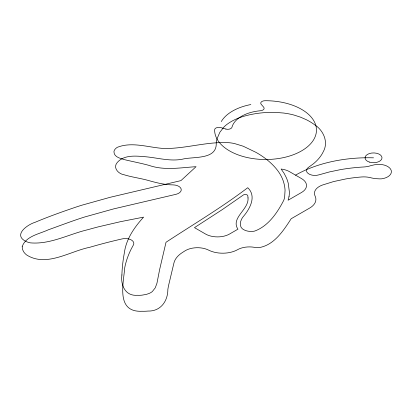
<?xml version="1.0" encoding="UTF-8"?>
<svg xmlns="http://www.w3.org/2000/svg" width="412" height="412" viewBox="0 0 412 412"><rect width="100%" height="100%" fill="white"/><g stroke="black" fill="none" stroke-linecap="round" stroke-linejoin="round"><path stroke-width="0.62" d="M289.003 196.678L288.112 200.217L301.543 192.466A16.969 9.795 0 0 0 301.543 178.607L289.543 171.68A16.969 9.795 0 0 0 281.139 169.033L284.146 173.421L286.355 177.742A99.498 57.448 0 0 1 288.276 183.433L289.363 191.863A80.113 46.252 0 0 1 289.013 196.684M295.543 175.146A102.876 59.395 0 0 1 373.535 157.827M221.29 121.561A46.664 26.94 0 0 1 250.841 104.545M22.186 246.597L22.413 249.126L23.52 251.588A23.757 13.714 0 0 0 26.626 254.956C46.391 267.491 69.638 251.284 89.677 247.313A377.722 218.077 0 0 1 122.235 238.883A8.487 4.898 0 0 1 131.181 239.887A8.487 4.898 0 0 1 133.385 244.991L131.284 248.879A203.327 117.389 0 0 0 126.778 259.781L125.655 263.587A156.009 90.068 0 0 0 124.692 268.058C123.394 284.29 115.916 312.595 142.186 311.256A26.347 15.213 0 0 0 147.98 311.065C160.649 311.426 167.859 301.151 167.864 289.425A256.418 148.042 0 0 1 168.575 285.464L173.9 263.139A33.939 19.596 0 0 1 182.279 252.602L184.833 250.96A16.969 9.795 0 0 1 208.673 250.151A21.213 12.247 0 0 0 237.544 249.698A16.969 9.795 0 0 1 254.214 247.293A12.509 7.22 0 0 0 259.472 247.55C274.335 244.852 283.492 230.586 291.166 218.741L309.68 208.05A21.213 12.247 0 0 0 315.082 196.04A16.969 9.795 0 0 1 322.313 185.081L333.638 181.558L345.992 178.901A103.067 59.508 0 0 1 361.556 176.969A16.969 9.795 0 0 1 371.567 177.953L374.982 178.623L379.735 178.87A25.601 14.78 0 0 0 381.78 178.808A12.726 7.349 0 0 0 391.4 171.794A12.726 7.349 0 0 0 382.161 164.615A23.819 13.751 0 0 0 379.91 164.496L374.683 164.748L371.088 165.557A16.969 9.795 0 0 1 363.832 166.968A120.855 69.777 0 0 0 340.606 169.61L329.492 171.917L319.006 174.832A8.487 4.898 0 0 1 308.269 173.576A8.487 4.898 0 0 1 308.629 167.257L313.388 163.811A67.269 38.836 0 0 0 323.229 151.796C328.817 142.032 323.327 130.125 314.387 124.599A60.724 35.061 0 0 0 306.446 119.768L300.487 117.152L294.055 115.066A48.93 28.253 0 0 0 283.507 113.022L275.875 112.425L265.874 112.553A64.849 37.441 0 0 0 255.862 113.619C245.624 115.272 235.195 118.162 226.801 124.496A43.971 25.384 0 0 0 223.695 127.277L219.823 132.35L217.083 138.679A78.198 45.15 0 0 0 216.223 142.717C217.351 160.253 193.197 156.292 182.217 159.238C169.564 161.622 157.008 157.595 144.406 156.658C135.296 155.891 123.899 154.794 117.26 162.483C112.697 167.638 118.275 173.843 123.801 174.673C132.103 177.273 140.801 178.257 149.144 180.698C156.915 182.846 164.852 184.859 172.963 184.88A8.487 4.898 0 0 1 181.11 188.851A8.487 4.898 0 0 1 176.115 194.284L113.66 208.894L84.841 216.939A264.586 152.759 0 0 0 79.274 218.741C68.881 222.222 58.628 226.121 48.307 229.808C39.274 234.031 25.868 236.061 22.186 246.597M248.024 197.92C249.142 209.502 230.396 217.907 237.935 229.185L229.546 234.031A16.969 9.795 0 0 1 205.547 234.031L194.469 227.635L222.362 209.559L243.281 195.036A2.544 1.468 0 0 1 245.974 194.531A2.544 1.468 0 0 1 247.803 195.777L248.024 197.92M121.9 274.989C120.489 285.222 125.392 296.331 137.433 295.275A18.679 10.784 0 0 0 142.011 295.157L146.425 294.374L149.082 293.468A14.106 8.142 0 0 0 152.358 291.505L155.257 287.834L156.957 283.235L159.629 269.572L166.021 242.261C193.403 224.298 221.651 207.571 247.736 187.707C256.661 196.071 250.202 208.302 243.837 215.919C240.134 219.72 238.1 227.45 244.275 229.963A10.439 6.026 0 0 0 250.671 231.441A10.151 5.861 0 0 0 254.688 231.07C268.294 226.126 277.379 212.721 283.765 200.278A61.563 35.54 0 0 0 284.646 197.147L285.063 190.169A103.072 59.508 0 0 0 283.847 182.923C282.22 176.815 278.744 171.356 274.485 166.742A102.882 59.4 0 0 0 267.373 160.062A97.273 56.161 0 0 0 255.862 152.301L243.188 146.214L234.449 143.536A30.952 17.871 0 0 0 229.33 142.737C207.725 141.326 186.528 148.536 165.032 148.531C149.35 147.898 132.607 141.28 117.389 147.285A12.267 7.081 0 0 0 114.943 149.391A12.514 7.225 0 0 0 113.944 151.76C113.903 157.147 120.592 158.435 124.651 159.691C132.762 161.648 140.976 163.188 149.031 165.392C164.321 170.722 180.379 167.674 196.05 166.685L180.919 180.626L110.2 197.286L81.746 205.233A298.911 172.577 0 0 0 76.169 207.025C62.341 211.727 48.559 216.619 35.102 222.3C27.439 224.607 12.777 234.958 25.899 241.401A14.013 8.091 0 0 0 30.457 242.874C50.47 244.579 68.979 234.083 88.044 229.644A289.384 167.076 0 0 1 98.669 226.765L120.577 221.666L143.603 217.134C134.389 227.239 126.139 239.022 124.347 252.906C123.008 260.193 122.117 267.579 121.9 274.989M225.884 129.059L220.78 127.586A4.244 2.451 0 0 0 214.637 129.744A50.908 29.391 0 0 0 265.328 159.506A50.908 29.391 0 0 0 316.452 129.991A50.908 29.391 0 0 0 264.901 100.724A4.244 2.451 0 0 0 261.162 104.272L263.711 107.218A4.244 2.451 0 0 1 260.544 110.735A33.939 19.596 0 0 0 231.977 127.226A4.244 2.451 0 0 1 225.884 129.059M369.291 162.065A8.487 4.898 0 0 0 382.022 157.827A8.487 4.898 0 0 0 369.291 153.583A8.487 4.898 0 0 0 369.291 162.065"/></g></svg>
